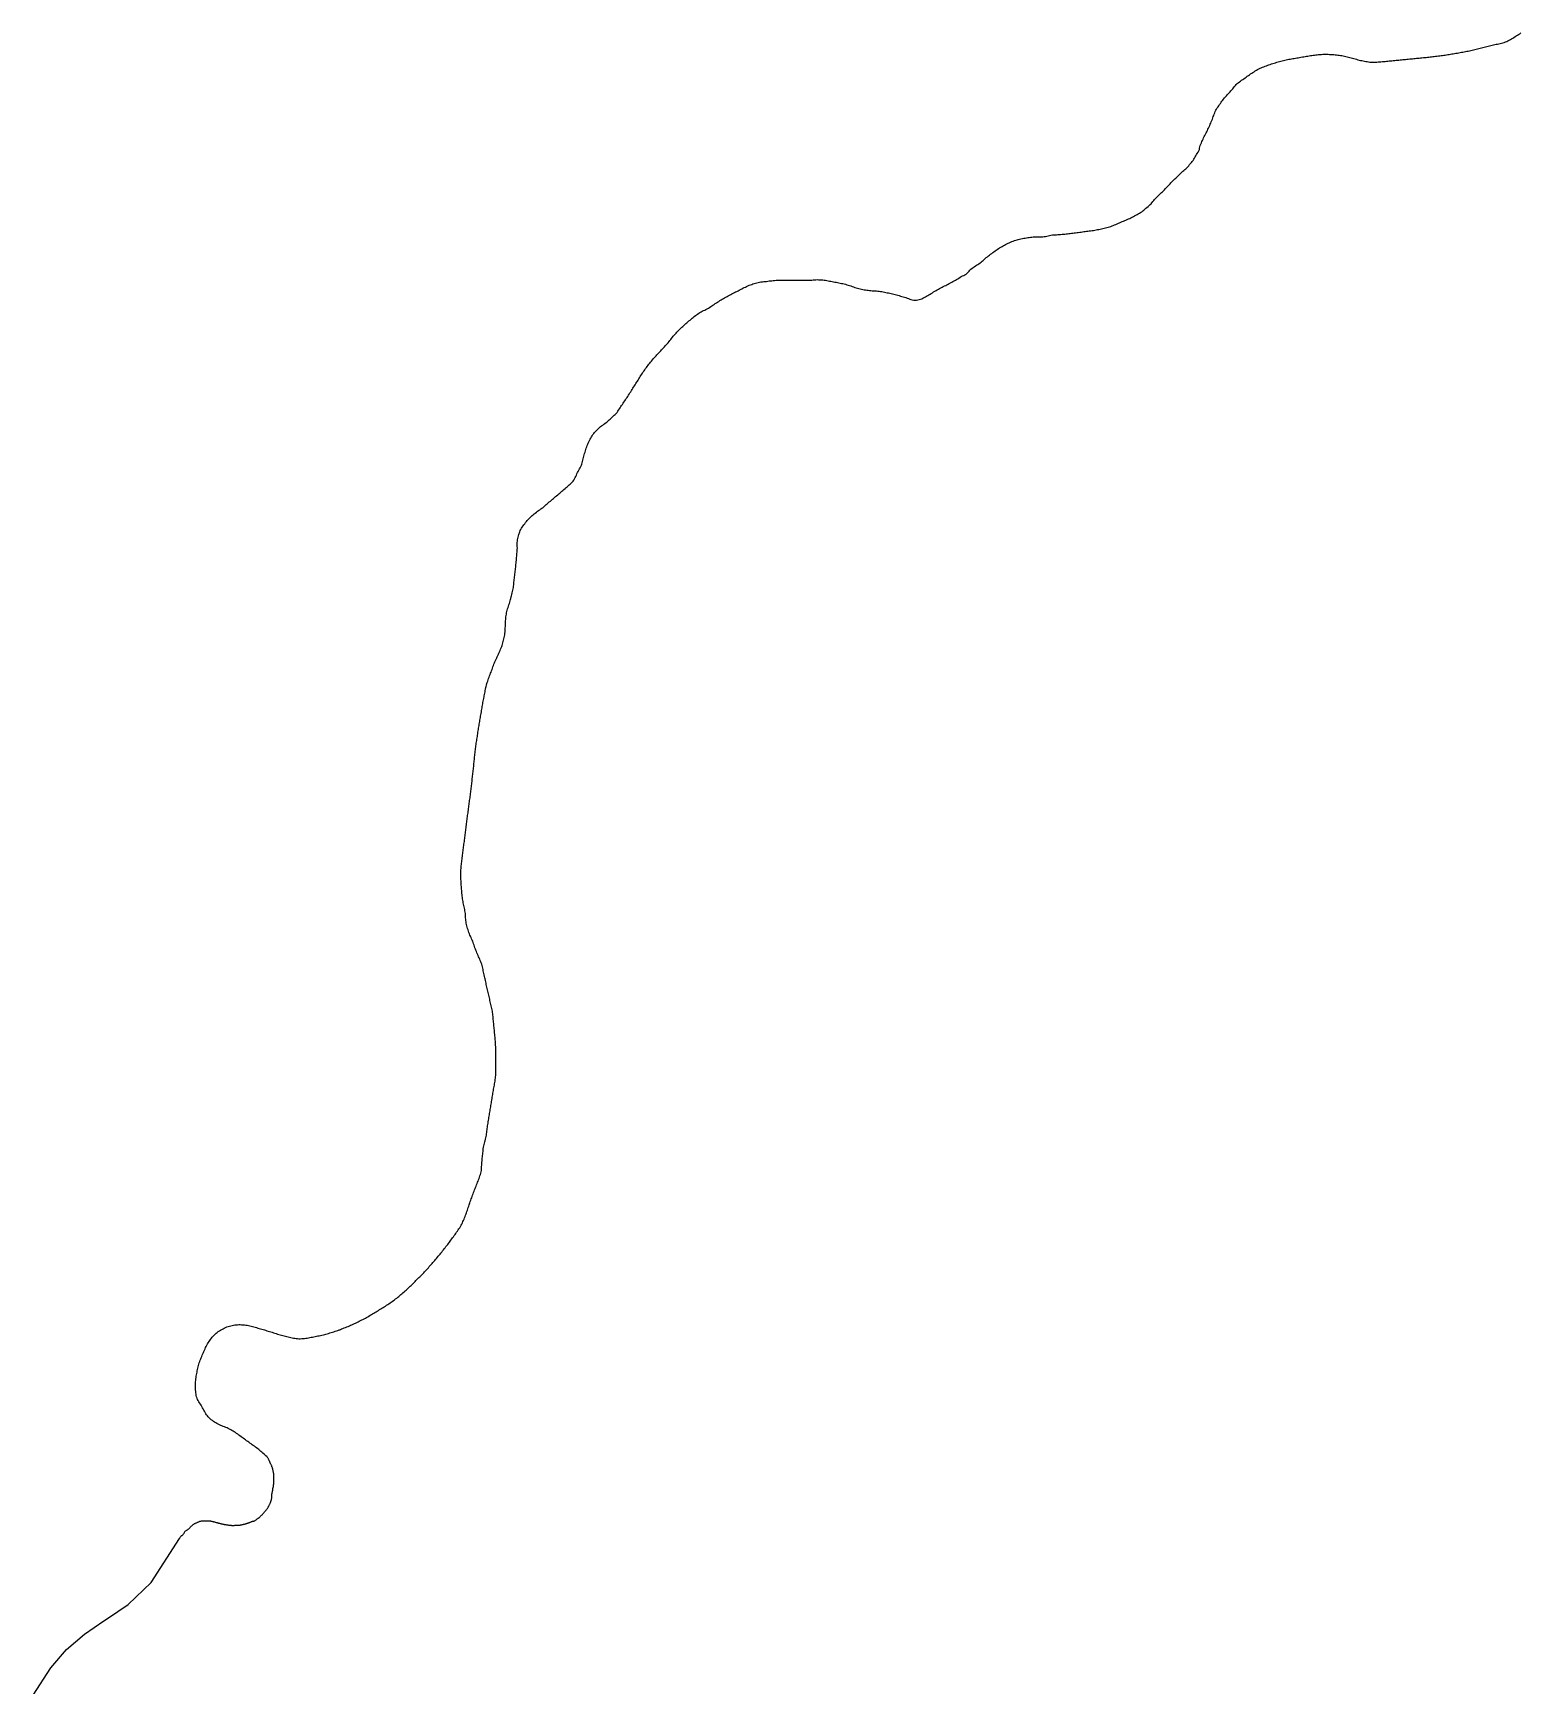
# Model space of a CAD drawing. Header units: inches. Extents: x 141448 to 685535, y 3466439 to 4099221.
# Drawn here: x 178053 to 193489, y 3765173 to 3782327 of the extents above; entities that cross this region are included whole.
import ezdxf

# ---------------------------------------------------------------- set-up
doc = ezdxf.new("R2010")
doc.units = ezdxf.units.IN
doc.header["$MEASUREMENT"] = 0
doc.layers.add('az_county', color=7, linetype='Continuous')

msp = doc.modelspace()

# ---------------------------------------------------------------- linework, layer by layer
at = {"layer": 'az_county'}
msp.add_lwpolyline([(178053.421875, 3765078.25), (178239.328125, 3765361.75), (178398.921875, 3765551.75), (178585.53125, 3765710.5), (178789.046875, 3765848.25), (178824.75, 3765872.75), (179039.75, 3766019.75), (179278.046875, 3766247.25), (179570.84375, 3766702.25), (179574.9375, 3766707.25), (179577.546875, 3766712), (179580.140625, 3766716.75), (179583.046875, 3766721.5), (179586.140625, 3766725.75), (179590.046875, 3766729.75), (179594.4375, 3766733), (179599.046875, 3766736), (179603.75, 3766739.25), (179608.046875, 3766742.5), (179611.75, 3766746.25), (179614.84375, 3766750.75), (179617.640625, 3766755.75), (179620.25, 3766760.5), (179622.9375, 3766765.25), (179625.75, 3766770.25), (179628.9375, 3766774.5), (179632.546875, 3766778.25), (179636.640625, 3766782), (179640.9375, 3766785.25), (179645.4375, 3766788.5), (179650.046875, 3766791.5), (179654.640625, 3766794.5), (179659.34375, 3766797.5), (179663.9375, 3766800.5), (179668.4375, 3766803.75), (179672.640625, 3766807.25), (179676.640625, 3766810.75), (179680.546875, 3766814.75), (179684.25, 3766818.75), (179687.9375, 3766823), (179691.546875, 3766827.25), (179695.140625, 3766831.25), (179698.84375, 3766835.25), (179702.640625, 3766839.25), (179706.640625, 3766843), (179710.84375, 3766846.25), (179715.25, 3766849.75), (179719.84375, 3766852.5), (179724.640625, 3766855.25), (179729.546875, 3766857.75), (179734.4375, 3766860.25), (179739.34375, 3766862.75), (179744.34375, 3766865.25), (179749.25, 3766867.5), (179754.140625, 3766869.75), (179759.25, 3766871.75), (179764.34375, 3766874), (179769.453125, 3766876), (179774.5625, 3766878), (179779.65625, 3766879.75), (179784.859375, 3766881.75), (179790.15625, 3766883.25), (179795.359375, 3766884.75), (179800.765625, 3766886), (179806.15625, 3766886.75), (179811.5625, 3766887.5), (179817.0625, 3766887.75), (179822.5625, 3766888.25), (179828.0625, 3766888.25), (179833.453125, 3766888.25), (179838.953125, 3766888), (179844.359375, 3766887.5), (179849.859375, 3766887), (179855.265625, 3766886.25), (179860.765625, 3766885.75), (179866.265625, 3766885.75), (179871.765625, 3766886), (179877.265625, 3766886.25), (179882.765625, 3766886.25), (179888.265625, 3766886), (179893.65625, 3766885.25), (179898.953125, 3766884.25), (179904.265625, 3766883), (179909.65625, 3766881.75), (179914.953125, 3766880.75), (179920.265625, 3766879.25), (179925.5625, 3766878), (179930.859375, 3766876.75), (179936.15625, 3766875.25), (179941.5625, 3766874), (179946.765625, 3766872.75), (179952.15625, 3766871.25), (179957.359375, 3766869.75), (179962.65625, 3766868.25), (179967.953125, 3766867), (179973.265625, 3766865.75), (179978.5625, 3766864.25), (179983.859375, 3766862.75), (179989.15625, 3766861.25), (179994.453125, 3766860), (179999.765625, 3766858.75), (180005.15625, 3766857.25), (180010.453125, 3766855.75), (180015.765625, 3766854.5), (180021.0625, 3766853.25), (180026.359375, 3766852), (180031.65625, 3766850.75), (180037.0625, 3766849.75), (180042.453125, 3766848.75), (180047.859375, 3766847.75), (180053.265625, 3766847.25), (180058.65625, 3766846.25), (180064.15625, 3766845.75), (180069.5625, 3766844.75), (180074.953125, 3766844.25), (180080.453125, 3766843.5), (180085.859375, 3766842.75), (180091.359375, 3766842.25), (180096.765625, 3766841.75), (180102.15625, 3766841), (180107.65625, 3766840.25), (180113.0625, 3766839.5), (180118.5625, 3766839), (180123.953125, 3766838.75), (180129.453125, 3766838.75), (180134.859375, 3766839.25), (180140.359375, 3766839.75), (180145.765625, 3766840.25), (180151.265625, 3766840.75), (180156.765625, 3766841.25), (180162.15625, 3766841.25), (180167.765625, 3766840.75), (180173.265625, 3766840.5), (180178.65625, 3766840.25), (180184.15625, 3766840.75), (180189.5625, 3766841.75), (180194.859375, 3766842.5), (180200.265625, 3766843.5), (180205.65625, 3766844.5), (180211.0625, 3766845.75), (180216.359375, 3766846.75), (180221.765625, 3766847.75), (180227.15625, 3766849), (180232.453125, 3766850.25), (180237.765625, 3766851.5), (180243.15625, 3766852.75), (180248.453125, 3766854), (180253.765625, 3766855.25), (180259.0625, 3766856.75), (180264.359375, 3766858.25), (180269.65625, 3766859.75), (180274.859375, 3766861.25), (180280.0625, 3766862.75), (180285.15625, 3766864.75), (180290.359375, 3766866.75), (180295.453125, 3766868.75), (180300.5625, 3766870.75), (180305.65625, 3766872.75), (180310.65625, 3766874.75), (180315.859375, 3766876.75), (180321.0625, 3766878.5), (180326.265625, 3766880.25), (180331.5625, 3766881.75), (180336.859375, 3766883.25), (180342.15625, 3766884.75), (180347.359375, 3766886.25), (180352.453125, 3766888.25), (180357.359375, 3766890.25), (180362.0625, 3766893.25), (180366.5625, 3766896.25), (180370.953125, 3766899.5), (180375.265625, 3766903), (180379.5625, 3766906.5), (180383.859375, 3766910), (180388.265625, 3766913.25), (180392.765625, 3766916.25), (180397.265625, 3766919.75), (180401.65625, 3766922.75), (180405.859375, 3766926.25), (180409.859375, 3766930.25), (180413.65625, 3766934), (180417.453125, 3766937.75), (180421.265625, 3766941.75), (180424.953125, 3766945.75), (180428.5625, 3766950), (180432.15625, 3766954.25), (180435.859375, 3766958.25), (180439.453125, 3766962.25), (180443.0625, 3766966.5), (180446.65625, 3766970.5), (180450.359375, 3766974.75), (180454.15625, 3766978.75), (180457.953125, 3766982.5), (180461.765625, 3766986.5), (180465.5625, 3766990.25), (180469.15625, 3766994.5), (180472.65625, 3766998.75), (180476.0625, 3767003), (180479.265625, 3767007.25), (180482.453125, 3767011.75), (180485.5625, 3767016.5), (180488.453125, 3767021.25), (180491.359375, 3767025.75), (180494.0625, 3767030.5), (180496.65625, 3767035.25), (180499.15625, 3767040.25), (180501.765625, 3767045), (180504.15625, 3767049.75), (180506.65625, 3767054.75), (180509.0625, 3767059.75), (180511.359375, 3767064.75), (180513.65625, 3767069.75), (180515.859375, 3767074.75), (180517.953125, 3767079.75), (180519.859375, 3767085), (180521.765625, 3767090.25), (180523.453125, 3767095.25), (180524.953125, 3767100.5), (180526.15625, 3767105.75), (180527.15625, 3767111.25), (180528.0625, 3767116.75), (180528.765625, 3767122.25), (180529.453125, 3767127.75), (180530.0625, 3767133.25), (180530.65625, 3767138.5), (180530.765625, 3767144), (180530.65625, 3767149.5), (180530.5625, 3767155), (180530.859375, 3767160.5), (180531.5625, 3767165.75), (180532.65625, 3767171.25), (180533.953125, 3767176.75), (180535.265625, 3767181.75), (180536.5625, 3767187.25), (180537.65625, 3767192.75), (180538.5625, 3767198), (180539.15625, 3767203.25), (180539.65625, 3767208.75), (180540.265625, 3767214.25), (180540.859375, 3767219.75), (180541.765625, 3767225.25), (180543.15625, 3767230.25), (180544.953125, 3767235.75), (180546.65625, 3767240.75), (180547.953125, 3767246.25), (180548.5625, 3767251.5), (180548.953125, 3767257), (180549.359375, 3767262.25), (180549.765625, 3767267.75), (180550.0625, 3767273.25), (180550.359375, 3767278.75), (180550.65625, 3767284.25), (180550.953125, 3767289.75), (180551.265625, 3767295.25), (180551.453125, 3767300.75), (180551.65625, 3767306.25), (180551.859375, 3767311.75), (180552.0625, 3767317.25), (180552.15625, 3767322.75), (180552.265625, 3767328.25), (180552.359375, 3767333.75), (180552.453125, 3767339.25), (180552.453125, 3767344.75), (180552.453125, 3767350), (180552.453125, 3767355.5), (180552.359375, 3767361), (180552.15625, 3767366.5), (180551.5625, 3767371.75), (180550.65625, 3767377.25), (180549.453125, 3767382.75), (180548.15625, 3767388), (180546.859375, 3767393.25), (180545.65625, 3767398.75), (180544.359375, 3767404.25), (180543.15625, 3767409.5), (180541.859375, 3767414.75), (180540.5625, 3767420.25), (180539.15625, 3767425.25), (180537.65625, 3767430.75), (180536.15625, 3767435.75), (180534.5625, 3767441.25), (180531.0625, 3767451.5), (180529.15625, 3767456.75), (180527.15625, 3767461.75), (180525.15625, 3767466.75), (180522.765625, 3767471.75), (180520.15625, 3767476.5), (180517.359375, 3767481.25), (180514.65625, 3767486), (180512.265625, 3767491), (180510.15625, 3767496), (180508.0625, 3767501.25), (180506.0625, 3767506.25), (180504.0625, 3767511.25), (180501.859375, 3767516.25), (180499.5625, 3767521.25), (180496.953125, 3767526), (180494.265625, 3767530.75), (180491.359375, 3767535.25), (180488.453125, 3767540.25), (180485.5625, 3767544.75), (180482.5625, 3767549.25), (180477.765625, 3767556.75), (180471.15625, 3767557.25), (180460.265625, 3767570), (180449.5625, 3767579.5), (180438.65625, 3767588.75), (180428.0625, 3767598.25), (180417.359375, 3767607.75), (180406.5625, 3767617.25), (180395.5625, 3767626.25), (180384.359375, 3767635.25), (180372.953125, 3767643.75), (180361.5625, 3767652.25), (180350.0625, 3767660.75), (180338.453125, 3767669), (180326.953125, 3767677.25), (180315.359375, 3767685.75), (180303.765625, 3767694), (180292.15625, 3767702.25), (180280.5625, 3767710.5), (180268.859375, 3767718.75), (180257.15625, 3767726.75), (180245.5625, 3767735.25), (180233.953125, 3767743.25), (180222.359375, 3767751.75), (180210.859375, 3767760.25), (180199.5625, 3767768.75), (180188.265625, 3767777.5), (180176.859375, 3767786.25), (180165.15625, 3767794.25), (180153.265625, 3767802.25), (180141.15625, 3767809.75), (180129.0625, 3767817.25), (180116.65625, 3767824.25), (180104.265625, 3767831.25), (180091.65625, 3767838), (180078.953125, 3767844.5), (180066.0625, 3767850.5), (180052.859375, 3767856.25), (180039.65625, 3767861.25), (180026.359375, 3767866.75), (180013.0625, 3767871.75), (179999.859375, 3767877.25), (179986.859375, 3767883.25), (179974.15625, 3767889.25), (179961.5625, 3767896.25), (179949.0625, 3767903.25), (179936.859375, 3767910.75), (179925.0625, 3767918.75), (179913.5625, 3767927), (179902.15625, 3767935.75), (179891.0625, 3767944.75), (179880.359375, 3767954.5), (179870.453125, 3767964.75), (179861.359375, 3767975.75), (179853.265625, 3767987.25), (179845.453125, 3767999), (179838.0625, 3768011.25), (179830.953125, 3768023.5), (179824.0625, 3768036), (179817.15625, 3768048.75), (179810.359375, 3768061.25), (179803.453125, 3768073.75), (179796.453125, 3768086.25), (179789.0625, 3768098.75), (179781.359375, 3768110.75), (179773.65625, 3768122.75), (179766.359375, 3768135.25), (179759.953125, 3768147.75), (179754.65625, 3768160.75), (179750.359375, 3768174.25), (179746.953125, 3768188.25), (179744.265625, 3768202.25), (179742.265625, 3768216.75), (179740.859375, 3768230.75), (179739.65625, 3768245), (179738.765625, 3768259.25), (179738.0625, 3768273.75), (179737.65625, 3768287.75), (179737.65625, 3768302.25), (179738.15625, 3768316.5), (179739.0625, 3768330.75), (179740.453125, 3768344.75), (179742.265625, 3768358.75), (179744.265625, 3768373), (179746.453125, 3768387.25), (179748.859375, 3768401.25), (179751.453125, 3768415.25), (179754.265625, 3768429.25), (179757.15625, 3768443.25), (179760.359375, 3768457.25), (179763.5625, 3768471.25), (179766.953125, 3768485), (179770.453125, 3768498.75), (179774.15625, 3768512.75), (179778.265625, 3768526.25), (179782.859375, 3768539.75), (179787.65625, 3768553.25), (179792.765625, 3768566.5), (179798.0625, 3768579.75), (179803.453125, 3768593), (179808.953125, 3768606.25), (179814.453125, 3768619.25), (179820.0625, 3768632.5), (179825.5625, 3768645.75), (179831.265625, 3768658.75), (179837.15625, 3768672), (179843.15625, 3768684.75), (179849.5625, 3768697.75), (179856.265625, 3768710.25), (179863.265625, 3768722.5), (179870.765625, 3768734.5), (179878.65625, 3768746.5), (179886.765625, 3768758.25), (179895.265625, 3768769.75), (179904.0625, 3768781.25), (179913.15625, 3768792.25), (179922.5625, 3768803.25), (179932.265625, 3768813.75), (179942.265625, 3768823.75), (179952.5625, 3768833.25), (179963.5625, 3768842.25), (179974.953125, 3768850.75), (179986.859375, 3768859), (179999.0625, 3768866.75), (180011.453125, 3768874), (180023.953125, 3768881), (180036.453125, 3768887.75), (180049.265625, 3768893.75), (180062.5625, 3768899.25), (180076.0625, 3768903.75), (180089.859375, 3768908), (180103.65625, 3768911.75), (180117.453125, 3768914.75), (180131.5625, 3768917.5), (180145.65625, 3768919.5), (180159.953125, 3768921), (180174.15625, 3768922.25), (180188.359375, 3768922.75), (180202.65625, 3768923), (180216.859375, 3768922.5), (180231.15625, 3768921.75), (180245.359375, 3768920.25), (180259.5625, 3768918.25), (180273.65625, 3768916), (180287.65625, 3768913.25), (180301.5625, 3768910.25), (180315.453125, 3768906.75), (180329.265625, 3768903.25), (180342.953125, 3768899.25), (180356.65625, 3768895.75), (180370.453125, 3768891.75), (180384.15625, 3768888), (180397.859375, 3768884.25), (180411.65625, 3768880.25), (180425.265625, 3768876.25), (180439.0625, 3768872.25), (180452.65625, 3768868.25), (180466.359375, 3768864.25), (180480.0625, 3768860.25), (180493.765625, 3768856.25), (180507.359375, 3768852), (180521.0625, 3768848), (180534.65625, 3768843.75), (180548.265625, 3768839.5), (180561.859375, 3768835), (180575.359375, 3768830.25), (180588.859375, 3768825.75), (180602.453125, 3768821.25), (180616.0625, 3768817.25), (180629.765625, 3768813.5), (180643.5625, 3768809.75), (180657.359375, 3768806.25), (180671.265625, 3768802.75), (180685.15625, 3768799.25), (180699.0625, 3768795.75), (180712.953125, 3768792.5), (180726.953125, 3768789.5), (180740.953125, 3768786.75), (180754.953125, 3768784), (180768.953125, 3768781.75), (180782.953125, 3768779.75), (180797.0625, 3768778.25), (180811.265625, 3768777.25), (180825.65625, 3768777.25), (180839.953125, 3768777.5), (180854.265625, 3768778.5), (180868.5625, 3768780), (180882.765625, 3768782), (180896.765625, 3768784.25), (180910.765625, 3768786.75), (180924.765625, 3768789.25), (180938.859375, 3768791.75), (180952.859375, 3768794.25), (180966.953125, 3768796.75), (180980.953125, 3768799.75), (180994.953125, 3768802.25), (181008.953125, 3768805.25), (181022.953125, 3768808.25), (181036.96875, 3768811.25), (181050.875, 3768814.75), (181064.78125, 3768818), (181078.578125, 3768821.5), (181092.375, 3768825.25), (181106.171875, 3768828.75), (181119.78125, 3768832.75), (181133.46875, 3768836.75), (181147.078125, 3768841), (181160.578125, 3768845.25), (181174.171875, 3768849.75), (181187.671875, 3768854.25), (181201.171875, 3768859), (181214.671875, 3768863.75), (181228.078125, 3768868.5), (181234.375, 3768870.75), (181241.46875, 3768873.25), (181254.875, 3768878.25), (181268.171875, 3768883.5), (181281.578125, 3768888.75), (181294.875, 3768894), (181308.078125, 3768899.25), (181321.28125, 3768904.75), (181334.46875, 3768910.25), (181347.578125, 3768916), (181360.671875, 3768921.75), (181373.671875, 3768927.75), (181386.578125, 3768933.5), (181399.46875, 3768939.5), (181412.375, 3768945.75), (181425.171875, 3768952), (181437.875, 3768958.25), (181450.578125, 3768964.75), (181463.171875, 3768971.25), (181475.78125, 3768978), (181488.28125, 3768984.75), (181500.875, 3768991.5), (181513.28125, 3768998.5), (181525.78125, 3769005.5), (181538.171875, 3769012.5), (181550.46875, 3769019.75), (181562.875, 3769026.75), (181575.171875, 3769034.25), (181587.46875, 3769041.5), (181599.671875, 3769048.75), (181611.875, 3769056.25), (181624.078125, 3769063.75), (181636.28125, 3769071.25), (181648.46875, 3769078.5), (181660.578125, 3769086), (181672.671875, 3769093.5), (181684.875, 3769101), (181696.96875, 3769108.5), (181708.96875, 3769116.25), (181720.96875, 3769123.75), (181732.96875, 3769131.75), (181744.875, 3769139.75), (181756.671875, 3769147.75), (181768.375, 3769155.75), (181780.078125, 3769164), (181791.578125, 3769172.25), (181803.078125, 3769180.75), (181814.46875, 3769189.5), (181825.671875, 3769198.25), (181836.875, 3769207.25), (181847.875, 3769216.25), (181858.875, 3769225.25), (181869.671875, 3769234.25), (181880.46875, 3769243.75), (181891.171875, 3769253.25), (181901.875, 3769262.75), (181912.46875, 3769272.25), (181922.96875, 3769281.75), (181933.375, 3769291.5), (181943.875, 3769301.25), (181954.171875, 3769311.25), (181964.578125, 3769321), (181974.875, 3769330.75), (181985.078125, 3769340.75), (181995.375, 3769350.75), (182005.578125, 3769360.75), (182015.78125, 3769370.75), (182025.96875, 3769380.75), (182036.171875, 3769390.75), (182046.28125, 3769400.75), (182056.28125, 3769410.75), (182066.375, 3769420.75), (182076.375, 3769431.25), (182086.28125, 3769441.25), (182096.171875, 3769451.5), (182106.078125, 3769461.75), (182115.875, 3769472.25), (182125.671875, 3769482.75), (182135.375, 3769493), (182145.078125, 3769503.5), (182154.671875, 3769514.25), (182164.171875, 3769524.75), (182173.671875, 3769535.25), (182183.171875, 3769545.75), (182192.578125, 3769556.5), (182201.875, 3769567.25), (182211.171875, 3769578.25), (182220.46875, 3769588.75), (182229.671875, 3769599.75), (182238.875, 3769610.75), (182248.078125, 3769621.75), (182257.171875, 3769632.75), (182266.171875, 3769643.75), (182275.28125, 3769654.75), (182284.171875, 3769665.75), (182293.171875, 3769676.75), (182302.078125, 3769688), (182310.875, 3769699.25), (182319.671875, 3769710.25), (182328.46875, 3769721.75), (182337.171875, 3769732.75), (182345.96875, 3769744.25), (182354.671875, 3769755.5), (182363.28125, 3769766.75), (182371.96875, 3769778.25), (182380.46875, 3769789.75), (182389.078125, 3769801), (182397.578125, 3769812.5), (182406.078125, 3769824), (182414.46875, 3769835.5), (182422.875, 3769847), (182431.171875, 3769858.75), (182439.46875, 3769870.25), (182447.671875, 3769881.75), (182455.875, 3769893.75), (182463.96875, 3769905.25), (182471.96875, 3769917), (182479.78125, 3769928.75), (182487.171875, 3769941.25), (182494.078125, 3769953.75), (182500.578125, 3769966.25), (182506.875, 3769979.25), (182512.96875, 3769992.25), (182518.96875, 3770005.25), (182524.671875, 3770018.25), (182529.875, 3770031.25), (182534.96875, 3770044.75), (182539.890625, 3770058.25), (182544.796875, 3770071.5), (182549.6875, 3770084.75), (182554.390625, 3770098.25), (182559.09375, 3770111.75), (182563.6875, 3770125.25), (182568.296875, 3770138.75), (182572.984375, 3770152.25), (182577.6875, 3770165.75), (182584.984375, 3770186.75), (182589.6875, 3770200), (182594.390625, 3770213.5), (182599.09375, 3770227), (182603.796875, 3770240.25), (182608.59375, 3770253.75), (182613.390625, 3770267.25), (182618.1875, 3770280.75), (182623.1875, 3770294.25), (182628.1875, 3770307.5), (182633.1875, 3770320.75), (182638.390625, 3770334.25), (182643.6875, 3770347.25), (182648.984375, 3770360.75), (182654.296875, 3770373.75), (182659.59375, 3770387.25), (182664.796875, 3770400.25), (182669.984375, 3770413.75), (182675.1875, 3770426.75), (182680.1875, 3770440.25), (182685.1875, 3770453.75), (182689.890625, 3770467), (182694.484375, 3770480.75), (182698.59375, 3770494.25), (182702.1875, 3770508.25), (182705.1875, 3770522.25), (182706.984375, 3770536), (182707.296875, 3770550.25), (182707.1875, 3770564.75), (182707.484375, 3770578.75), (182708.59375, 3770593.25), (182709.796875, 3770607.25), (182711.09375, 3770621.5), (182712.390625, 3770635.75), (182713.796875, 3770649.75), (182715.1875, 3770664.25), (182716.6875, 3770678.25), (182718.1875, 3770692.5), (182719.6875, 3770706.75), (182721.1875, 3770720.75), (182722.6875, 3770735), (182724.484375, 3770749.25), (182726.890625, 3770763.25), (182729.984375, 3770777.25), (182733.390625, 3770791), (182736.984375, 3770804.75), (182740.796875, 3770818.75), (182744.390625, 3770832.25), (182747.796875, 3770846.25), (182750.890625, 3770860.25), (182753.484375, 3770874.25), (182755.796875, 3770888.25), (182757.984375, 3770902.25), (182759.984375, 3770916.25), (182761.984375, 3770930.5), (182763.890625, 3770944.75), (182765.6875, 3770958.75), (182767.59375, 3770973), (182769.484375, 3770987.25), (182771.390625, 3771001.25), (182773.484375, 3771015.25), (182775.6875, 3771029.25), (182777.890625, 3771043.5), (182780.1875, 3771057.5), (182782.484375, 3771071.75), (182784.796875, 3771085.75), (182787.09375, 3771099.75), (182789.390625, 3771113.75), (182791.796875, 3771127.75), (182794.09375, 3771141.75), (182796.484375, 3771156), (182798.796875, 3771170), (182801.1875, 3771184.25), (182803.59375, 3771198.25), (182805.984375, 3771212.25), (182808.296875, 3771226.25), (182810.6875, 3771240.25), (182812.984375, 3771254.25), (182815.296875, 3771268.5), (182817.6875, 3771282.5), (182819.984375, 3771296.75), (182822.296875, 3771310.75), (182824.59375, 3771324.75), (182826.890625, 3771338.75), (182829.296875, 3771352.75), (182831.796875, 3771367), (182834.1875, 3771381), (182836.6875, 3771395.25), (182839.09375, 3771409.25), (182841.390625, 3771423.25), (182843.6875, 3771437.25), (182845.796875, 3771451.25), (182847.796875, 3771465.5), (182849.59375, 3771479.75), (182851.1875, 3771493.75), (182852.6875, 3771507.75), (182853.6875, 3771522.25), (182854.296875, 3771536.25), (182854.59375, 3771550.75), (182854.6875, 3771564.75), (182854.59375, 3771579.25), (182854.484375, 3771593.5), (182854.296875, 3771607.75), (182854.1875, 3771622.25), (182854.1875, 3771636.25), (182854.1875, 3771650.75), (182854.296875, 3771664.75), (182854.296875, 3771679.25), (182854.296875, 3771693.25), (182854.296875, 3771707.75), (182854.296875, 3771722), (182854.1875, 3771736.25), (182854.09375, 3771750.5), (182853.890625, 3771764.75), (182853.6875, 3771779), (182853.296875, 3771793.25), (182852.890625, 3771807.5), (182852.296875, 3771821.75), (182851.6875, 3771836), (182850.890625, 3771850.25), (182849.984375, 3771864.25), (182848.890625, 3771878.75), (182847.6875, 3771892.75), (182846.390625, 3771907), (182844.984375, 3771921.25), (182843.59375, 3771935.25), (182842.09375, 3771949.75), (182840.59375, 3771963.75), (182839.09375, 3771978), (182837.59375, 3771992.25), (182836.09375, 3772006.25), (182834.6875, 3772020.5), (182833.296875, 3772034.75), (182831.984375, 3772048.75), (182830.6875, 3772063), (182829.484375, 3772077.25), (182828.1875, 3772091.5), (182826.984375, 3772105.75), (182825.6875, 3772119.75), (182824.1875, 3772134), (182822.796875, 3772148.25), (182821.1875, 3772162.25), (182819.390625, 3772176.5), (182816.59375, 3772190.5), (182813.59375, 3772202.75), (182809.984375, 3772218.25), (182806.796875, 3772232.25), (182803.484375, 3772246), (182800.296875, 3772259.75), (182796.984375, 3772273.75), (182793.6875, 3772287.75), (182790.484375, 3772301.5), (182787.296875, 3772315.5), (182784.1875, 3772329.25), (182780.984375, 3772343.25), (182777.796875, 3772357.25), (182774.59375, 3772371.25), (182771.390625, 3772385), (182768.296875, 3772398.75), (182765.09375, 3772412.75), (182761.875, 3772426.75), (182758.671875, 3772440.75), (182755.578125, 3772454.5), (182752.375, 3772468.25), (182749.28125, 3772482.25), (182746.078125, 3772496.25), (182742.96875, 3772510.25), (182739.78125, 3772524), (182736.671875, 3772537.75), (182733.578125, 3772551.75), (182730.46875, 3772565.75), (182727.375, 3772579.75), (182724.375, 3772593.75), (182721.96875, 3772607.75), (182719.78125, 3772621.75), (182717.171875, 3772635.75), (182713.375, 3772649.5), (182708.671875, 3772662.75), (182703.46875, 3772676.25), (182697.96875, 3772689.25), (182692.28125, 3772702.25), (182686.578125, 3772715.5), (182680.875, 3772728.75), (182675.375, 3772741.75), (182669.78125, 3772755), (182664.171875, 3772768.25), (182658.578125, 3772781.25), (182653.078125, 3772794.25), (182647.875, 3772807.75), (182642.875, 3772821), (182638.078125, 3772834.25), (182633.375, 3772847.75), (182628.78125, 3772861.25), (182624.078125, 3772874.75), (182619.171875, 3772888.25), (182613.96875, 3772901.25), (182608.375, 3772914.5), (182602.578125, 3772927.5), (182596.671875, 3772940.5), (182590.78125, 3772953.5), (182585.078125, 3772966.75), (182579.671875, 3772979.75), (182574.875, 3772993.25), (182570.171875, 3773006.75), (182565.875, 3773020.25), (182561.671875, 3773034), (182557.78125, 3773047.75), (182554.171875, 3773061.5), (182550.875, 3773075.25), (182548.171875, 3773089.25), (182546.078125, 3773103.25), (182544.375, 3773117.75), (182542.875, 3773131.75), (182541.28125, 3773146), (182540.078125, 3773160.25), (182539.171875, 3773174.25), (182538.078125, 3773188.75), (182536.578125, 3773202.75), (182534.375, 3773217), (182531.78125, 3773231), (182528.875, 3773245), (182525.875, 3773258.75), (182522.78125, 3773272.75), (182519.78125, 3773286.75), (182516.875, 3773300.75), (182514.375, 3773314.75), (182512.171875, 3773328.75), (182510.171875, 3773343), (182508.171875, 3773357.25), (182506.375, 3773371.25), (182504.671875, 3773385.25), (182503.171875, 3773399.75), (182501.671875, 3773413.75), (182500.28125, 3773428), (182498.96875, 3773442.25), (182497.78125, 3773456.25), (182496.671875, 3773470.75), (182495.78125, 3773484.75), (182494.78125, 3773499), (182493.96875, 3773513.25), (182493.171875, 3773527.5), (182492.46875, 3773541.75), (182491.875, 3773556), (182491.46875, 3773570.25), (182491.171875, 3773584.5), (182491.171875, 3773598.75), (182491.28125, 3773613), (182491.671875, 3773627.25), (182492.171875, 3773641.5), (182493.171875, 3773655.75), (182494.28125, 3773669.75), (182495.671875, 3773684.25), (182497.171875, 3773698.25), (182498.78125, 3773712.5), (182500.46875, 3773726.75), (182502.28125, 3773740.75), (182503.96875, 3773755), (182505.671875, 3773769.25), (182507.375, 3773783.25), (182509.078125, 3773797.5), (182510.875, 3773811.75), (182512.671875, 3773825.75), (182514.578125, 3773839.75), (182516.375, 3773854), (182518.28125, 3773868.25), (182520.171875, 3773882.25), (182522.171875, 3773896.25), (182523.96875, 3773910.5), (182525.875, 3773924.75), (182527.78125, 3773938.75), (182529.578125, 3773953), (182531.375, 3773967.25), (182533.171875, 3773981.25), (182534.96875, 3773995.25), (182536.78125, 3774009.75), (182538.671875, 3774023.75), (182540.375, 3774037.75), (182542.171875, 3774052), (182543.96875, 3774066.25), (182545.78125, 3774080.25), (182547.671875, 3774094.25), (182549.375, 3774108.5), (182551.171875, 3774122.75), (182552.96875, 3774136.75), (182554.78125, 3774151), (182556.578125, 3774165.25), (182558.375, 3774179.25), (182560.171875, 3774193.25), (182561.96875, 3774207.5), (182563.78125, 3774221.75), (182565.671875, 3774235.75), (182567.46875, 3774250), (182569.375, 3774264.25), (182571.171875, 3774278.25), (182573.171875, 3774292.25), (182575.078125, 3774306.5), (182576.96875, 3774320.75), (182578.875, 3774334.75), (182580.78125, 3774348.75), (182582.671875, 3774363), (182584.671875, 3774377.25), (182586.46875, 3774391.25), (182588.375, 3774405.25), (182590.171875, 3774419.5), (182591.96875, 3774433.75), (182593.671875, 3774447.75), (182595.375, 3774462), (182597.078125, 3774476.25), (182598.78125, 3774490.25), (182600.46875, 3774504.5), (182602.171875, 3774518.75), (182603.78125, 3774532.75), (182605.375, 3774547), (182607.078125, 3774561.25), (182608.671875, 3774575.25), (182610.28125, 3774589.5), (182611.875, 3774603.75), (182613.46875, 3774617.75), (182615.078125, 3774632), (182616.671875, 3774646.25), (182618.28125, 3774660.25), (182619.875, 3774674.5), (182621.375, 3774688.75), (182622.875, 3774702.75), (182624.375, 3774717), (182625.78125, 3774731.25), (182627.28125, 3774745.25), (182628.671875, 3774759.75), (182630.078125, 3774773.75), (182631.578125, 3774788), (182632.96875, 3774802.25), (182634.46875, 3774816.25), (182635.96875, 3774830.5), (182637.46875, 3774844.75), (182639.078125, 3774858.75), (182640.671875, 3774873), (182642.375, 3774887.25), (182644.171875, 3774901.25), (182645.96875, 3774915.25), (182647.875, 3774929.5), (182649.78125, 3774943.75), (182651.78125, 3774957.75), (182653.875, 3774971.75), (182655.875, 3774985.75), (182658.078125, 3775000), (182660.171875, 3775014.25), (182662.375, 3775028.25), (182664.578125, 3775042.25), (182666.78125, 3775056.25), (182669.078125, 3775070.5), (182671.28125, 3775084.5), (182673.578125, 3775098.75), (182675.875, 3775112.75), (182678.078125, 3775126.75), (182680.375, 3775140.75), (182682.671875, 3775155), (182684.875, 3775169), (182687.171875, 3775183.25), (182689.578125, 3775197.25), (182691.875, 3775211.25), (182694.28125, 3775225.25), (182696.671875, 3775239.25), (182699.171875, 3775253.25), (182701.578125, 3775267.25), (182703.96875, 3775281.5), (182706.46875, 3775295.5), (182708.875, 3775309.75), (182711.28125, 3775323.75), (182713.78125, 3775337.75), (182716.171875, 3775351.75), (182718.46875, 3775365.75), (182720.875, 3775379.75), (182723.28125, 3775394), (182725.671875, 3775408), (182728.28125, 3775422), (182731.671875, 3775440.5), (182733.578125, 3775450.25), (182736.46875, 3775463.75), (182739.375, 3775477.75), (182742.28125, 3775491.75), (182745.28125, 3775505.75), (182748.375, 3775519.75), (182751.578125, 3775533.75), (182754.875, 3775547.5), (182758.375, 3775561.25), (182762.078125, 3775575.25), (182765.875, 3775588.75), (182770.078125, 3775602.5), (182774.46875, 3775616), (182779.171875, 3775629.5), (182784.078125, 3775642.75), (182789.078125, 3775656.25), (182794.171875, 3775669.5), (182799.28125, 3775682.75), (182804.46875, 3775696.25), (182809.578125, 3775709.5), (182814.578125, 3775722.75), (182819.46875, 3775736.25), (182824.46875, 3775749.75), (182829.46875, 3775763), (182834.671875, 3775776.25), (182839.875, 3775789.75), (182845.28125, 3775802.75), (182850.875, 3775815.75), (182856.78125, 3775828.75), (182862.96875, 3775841.75), (182869.171875, 3775854.5), (182875.375, 3775867.25), (182881.375, 3775880.25), (182887.078125, 3775893.25), (182892.78125, 3775906.5), (182898.578125, 3775919.5), (182904.28125, 3775932.75), (182909.78125, 3775945.75), (182914.96875, 3775959.25), (182919.875, 3775972.5), (182924.28125, 3775986), (182928.171875, 3775999.75), (182931.78125, 3776013.5), (182935.171875, 3776027.25), (182938.28125, 3776041.25), (182941.171875, 3776055.25), (182943.78125, 3776069.25), (182946.078125, 3776083.5), (182948.171875, 3776097.5), (182950.078125, 3776111.75), (182951.375, 3776125.75), (182952.171875, 3776140), (182952.671875, 3776154.25), (182952.875, 3776168.75), (182953.078125, 3776182.75), (182953.375, 3776197.25), (182954.078125, 3776211.25), (182955.171875, 3776225.75), (182956.375, 3776239.75), (182957.78125, 3776254), (182959.28125, 3776268.25), (182961.078125, 3776282.25), (182963.28125, 3776296.5), (182965.875, 3776310.5), (182969.078125, 3776324.25), (182972.78125, 3776338.25), (182976.875, 3776351.75), (182981.28125, 3776365.25), (182985.875, 3776378.75), (182990.375, 3776392.25), (182994.78125, 3776406), (182998.875, 3776419.75), (183002.578125, 3776433.25), (183006.375, 3776447.25), (183010.078125, 3776460.75), (183013.78125, 3776474.75), (183017.375, 3776488.5), (183020.875, 3776502.25), (183024.28125, 3776516.25), (183027.578125, 3776530.25), (183030.671875, 3776544), (183033.578125, 3776557.75), (183036.171875, 3776571.75), (183038.28125, 3776586), (183039.78125, 3776600.25), (183040.96875, 3776614.25), (183041.96875, 3776628.75), (183043.171875, 3776642.75), (183044.78125, 3776657), (183046.46875, 3776671.25), (183048.28125, 3776685.25), (183050.078125, 3776699.5), (183051.96875, 3776713.75), (183053.78125, 3776727.75), (183055.671875, 3776741.75), (183057.375, 3776756), (183059.078125, 3776770.25), (183060.671875, 3776784.25), (183062.078125, 3776798.75), (183063.46875, 3776812.75), (183064.875, 3776827), (183066.28125, 3776841.25), (183067.578125, 3776855.25), (183068.875, 3776869.75), (183070.171875, 3776883.75), (183071.375, 3776898), (183072.578125, 3776912.25), (183073.671875, 3776926.25), (183074.671875, 3776940.75), (183075.78125, 3776954.75), (183076.671875, 3776969.25), (183077.375, 3776983.25), (183077.171875, 3776997.75), (183076.578125, 3777012), (183076.171875, 3777030.75), (183076.46875, 3777040.25), (183078.171875, 3777054.25), (183080.78125, 3777068.25), (183083.96875, 3777082.25), (183087.46875, 3777096.25), (183090.96875, 3777110), (183094.375, 3777124.25), (183101.671875, 3777150.75), (183106.671875, 3777164.25), (183113.375, 3777176.5), (183121.078125, 3777188.5), (183129.171875, 3777200.25), (183137.671875, 3777211.75), (183146.375, 3777223.25), (183154.96875, 3777234.75), (183163.375, 3777246.25), (183171.875, 3777257.75), (183180.578125, 3777269.25), (183189.46875, 3777280.25), (183198.96875, 3777290.75), (183208.984375, 3777300.75), (183219.484375, 3777310.5), (183230.296875, 3777319.75), (183241.390625, 3777328.75), (183252.6875, 3777337.75), (183263.984375, 3777346.25), (183275.296875, 3777355), (183286.59375, 3777363.75), (183298.09375, 3777372.25), (183309.6875, 3777380.25), (183321.390625, 3777388.5), (183332.984375, 3777396.75), (183344.390625, 3777405.25), (183355.484375, 3777414.25), (183366.296875, 3777423.75), (183377.09375, 3777433), (183387.6875, 3777442.5), (183398.296875, 3777452), (183409.09375, 3777461.25), (183419.890625, 3777470.75), (183430.6875, 3777480), (183441.59375, 3777489.25), (183452.484375, 3777498.25), (183463.390625, 3777507.5), (183474.296875, 3777516.75), (183485.1875, 3777525.75), (183496.09375, 3777535.25), (183506.984375, 3777544.25), (183517.796875, 3777553.75), (183528.6875, 3777562.75), (183539.484375, 3777572.25), (183550.296875, 3777581.25), (183561.09375, 3777590.75), (183571.890625, 3777600.25), (183582.59375, 3777609.5), (183593.296875, 3777619), (183604.1875, 3777628.25), (183615.296875, 3777637.25), (183626.296875, 3777646.75), (183636.890625, 3777656.25), (183646.984375, 3777666.25), (183656.1875, 3777677), (183664.296875, 3777688.5), (183671.390625, 3777700.75), (183677.890625, 3777713.5), (183683.890625, 3777726.5), (183689.6875, 3777739.75), (183695.796875, 3777752.75), (183702.1875, 3777765.5), (183708.890625, 3777778.25), (183715.6875, 3777790.75), (183722.484375, 3777803.25), (183729.09375, 3777816), (183735.484375, 3777828.75), (183741.484375, 3777841.75), (183746.984375, 3777854.75), (183751.390625, 3777868.25), (183754.890625, 3777882), (183757.890625, 3777896), (183760.796875, 3777910), (183764.296875, 3777923.75), (183767.984375, 3777937.75), (183771.6875, 3777951.25), (183775.484375, 3777965.25), (183779.390625, 3777978.75), (183783.59375, 3777992.5), (183787.984375, 3778006.25), (183792.6875, 3778019.25), (183797.6875, 3778032.75), (183802.890625, 3778046.25), (183808.296875, 3778059.25), (183813.890625, 3778072.25), (183819.6875, 3778085.5), (183825.6875, 3778098.25), (183831.890625, 3778111.25), (183838.6875, 3778123.75), (183845.890625, 3778136.25), (183853.59375, 3778148.25), (183861.484375, 3778160), (183869.890625, 3778171.75), (183878.6875, 3778182.75), (183887.984375, 3778193.75), (183897.59375, 3778204.25), (183907.484375, 3778214.5), (183917.6875, 3778224.5), (183928.296875, 3778234), (183939.59375, 3778242.75), (183951.484375, 3778250.75), (183963.484375, 3778258.25), (183975.09375, 3778266.75), (183986.1875, 3778275.5), (183997.890625, 3778284.75), (184007.890625, 3778294), (184018.6875, 3778303.25), (184029.59375, 3778312.5), (184040.390625, 3778321.75), (184051.1875, 3778331.25), (184061.6875, 3778340.75), (184071.890625, 3778350.75), (184082.09375, 3778360.75), (184092.6875, 3778370.25), (184103.296875, 3778379.75), (184112.484375, 3778390.75), (184120.6875, 3778402.25), (184128.484375, 3778414.25), (184136.09375, 3778426.25), (184143.796875, 3778438.25), (184151.6875, 3778450.25), (184159.6875, 3778462.25), (184167.59375, 3778473.75), (184175.59375, 3778485.75), (184183.59375, 3778497.5), (184191.484375, 3778509.25), (184199.390625, 3778521.25), (184207.296875, 3778533.25), (184215.1875, 3778545.25), (184222.984375, 3778557), (184230.6875, 3778569.25), (184238.390625, 3778581.25), (184246.09375, 3778593.25), (184253.6875, 3778605.25), (184261.390625, 3778617.25), (184268.984375, 3778629.5), (184276.59375, 3778641.5), (184284.1875, 3778653.5), (184291.796875, 3778665.5), (184299.390625, 3778677.5), (184307.09375, 3778689.5), (184314.6875, 3778701.5), (184322.390625, 3778713.5), (184329.984375, 3778725.75), (184337.484375, 3778738), (184345.09375, 3778750), (184352.6875, 3778762), (184360.296875, 3778774), (184367.984375, 3778786), (184375.796875, 3778798), (184383.6875, 3778810), (184391.796875, 3778821.5), (184399.984375, 3778833.25), (184408.296875, 3778845), (184416.6875, 3778856.5), (184425.1875, 3778867.75), (184433.890625, 3778879), (184442.6875, 3778890.5), (184451.484375, 3778901.5), (184460.390625, 3778912.5), (184469.484375, 3778923.5), (184478.6875, 3778934.5), (184487.984375, 3778945.25), (184497.484375, 3778956), (184506.984375, 3778966.5), (184516.59375, 3778977), (184526.1875, 3778987.5), (184535.796875, 3778998.25), (184545.390625, 3779009), (184554.984375, 3779019.5), (184564.5, 3779030), (184574.203125, 3779040.5), (184583.8125, 3779051), (184593.40625, 3779061.5), (184603, 3779072), (184612.609375, 3779082.5), (184622.203125, 3779093), (184631.90625, 3779103.5), (184641.609375, 3779114), (184651.109375, 3779124.75), (184660.40625, 3779135.5), (184669.203125, 3779146.75), (184677.609375, 3779158.5), (184685.90625, 3779170), (184694.609375, 3779181.25), (184704.109375, 3779191.75), (184713.703125, 3779202.25), (184723.5, 3779212.5), (184733.3125, 3779223), (184743.203125, 3779233.25), (184753.203125, 3779243.5), (184763.3125, 3779253.5), (184773.5, 3779263.5), (184783.703125, 3779273.5), (184794, 3779283.25), (184804.40625, 3779293), (184814.90625, 3779302.75), (184825.5, 3779312.25), (184836.203125, 3779321.5), (184847.109375, 3779331), (184858, 3779340), (184868.90625, 3779349.25), (184879.90625, 3779358.5), (184890.90625, 3779367.5), (184902, 3779376.5), (184913.109375, 3779385.5), (184924.203125, 3779394.5), (184935.609375, 3779403), (184947, 3779411.5), (184958.8125, 3779419.5), (184970.8125, 3779427.25), (184983.203125, 3779434.25), (184995.90625, 3779440.75), (185008.703125, 3779447), (185021.703125, 3779453), (185034.5, 3779459.5), (185047.203125, 3779466), (185059.5, 3779473), (185071.5, 3779480.5), (185083.5, 3779488.5), (185095.3125, 3779496.25), (185107.203125, 3779504), (185119.203125, 3779512), (185131.203125, 3779519.75), (185143.109375, 3779527.5), (185155.109375, 3779535.5), (185167, 3779543), (185179, 3779550.75), (185191.109375, 3779558.5), (185203.3125, 3779565.75), (185215.609375, 3779573), (185227.90625, 3779580), (185240.40625, 3779587), (185252.90625, 3779593.75), (185265.5, 3779600.5), (185278.109375, 3779607), (185290.703125, 3779614), (185303.3125, 3779620.5), (185315.90625, 3779627), (185328.609375, 3779633.75), (185341.203125, 3779640.5), (185353.90625, 3779646.75), (185366.703125, 3779653.25), (185379.40625, 3779659.5), (185392.109375, 3779666), (185404.8125, 3779672.5), (185417.5, 3779679), (185430.3125, 3779685.5), (185443.109375, 3779691.5), (185456, 3779697.75), (185468.90625, 3779703.75), (185482, 3779709.5), (185495.3125, 3779714.5), (185508.703125, 3779719.5), (185522.203125, 3779724), (185535.8125, 3779728.5), (185549.40625, 3779732.75), (185563.203125, 3779736.5), (185577, 3779740), (185590.90625, 3779742.5), (185605.109375, 3779744.5), (185619.3125, 3779746), (185633.5, 3779747.5), (185647.703125, 3779749), (185661.8125, 3779750.75), (185676, 3779752.5), (185690.203125, 3779754.25), (185704.3125, 3779756), (185718.5, 3779757.5), (185732.703125, 3779759.25), (185746.8125, 3779760.5), (185761.109375, 3779761.5), (185775.3125, 3779762.5), (185789.5, 3779762.75), (185803.8125, 3779763), (185818.015625, 3779762.75), (185832.328125, 3779762.5), (185846.625, 3779762.5), (185860.921875, 3779762.5), (185875.125, 3779762.25), (185889.421875, 3779762.25), (185903.625, 3779762), (185917.921875, 3779762), (185932.21875, 3779762), (185946.421875, 3779761.75), (185960.71875, 3779761.5), (185974.921875, 3779761.5), (185989.21875, 3779761.5), (186003.421875, 3779761.5), (186017.71875, 3779761.5), (186031.921875, 3779761.5), (186046.21875, 3779761.25), (186060.515625, 3779761.25), (186074.71875, 3779761.25), (186089.015625, 3779761.5), (186103.21875, 3779761.5), (186117.515625, 3779762), (186131.71875, 3779763), (186145.921875, 3779765), (186160.015625, 3779766.75), (186174.21875, 3779768), (186188.421875, 3779768.5), (186202.71875, 3779768), (186216.921875, 3779767.5), (186231.21875, 3779766.25), (186245.421875, 3779765), (186259.625, 3779763.5), (186273.71875, 3779761.5), (186287.828125, 3779759.25), (186301.828125, 3779756.75), (186315.828125, 3779754), (186329.828125, 3779751), (186343.828125, 3779748.5), (186357.828125, 3779746), (186371.828125, 3779743.25), (186385.921875, 3779740.5), (186399.921875, 3779738), (186413.921875, 3779735.5), (186427.921875, 3779732.5), (186441.921875, 3779729.75), (186455.828125, 3779726.75), (186469.71875, 3779723.75), (186483.515625, 3779720.25), (186497.21875, 3779716), (186510.71875, 3779711.5), (186524.21875, 3779707), (186537.71875, 3779702.5), (186551.21875, 3779697.75), (186564.625, 3779693), (186578.125, 3779688.25), (186591.71875, 3779684), (186605.421875, 3779680), (186619.125, 3779676.25), (186632.921875, 3779672.5), (186646.828125, 3779669.25), (186660.71875, 3779666), (186674.71875, 3779663.75), (186688.921875, 3779661.75), (186703.015625, 3779660), (186717.21875, 3779658), (186731.328125, 3779656), (186745.515625, 3779654.5), (186759.625, 3779653), (186773.828125, 3779651.75), (186788.125, 3779651.5), (186802.421875, 3779651), (186816.625, 3779650), (186830.71875, 3779648.5), (186844.828125, 3779646.5), (186859.015625, 3779644.5), (186873.015625, 3779642), (186887.125, 3779639.5), (186901.015625, 3779636.5), (186914.921875, 3779633), (186928.828125, 3779630), (186942.71875, 3779626.75), (186956.625, 3779623.5), (186970.515625, 3779620.25), (186984.328125, 3779617), (186998.125, 3779613.5), (187011.9375, 3779609.75), (187025.640625, 3779606), (187039.4375, 3779602), (187053.140625, 3779598), (187066.734375, 3779594), (187080.4375, 3779590), (187094.03125, 3779586), (187107.640625, 3779581.5), (187121.234375, 3779577), (187134.53125, 3779572), (187147.84375, 3779567), (187161.34375, 3779562.25), (187175.140625, 3779558.25), (187189.234375, 3779555), (187203.234375, 3779554), (187217.234375, 3779555), (187231.34375, 3779558), (187245.34375, 3779561.5), (187261.140625, 3779566.5), (187272.34375, 3779570.5), (187285.53125, 3779576.25), (187298.4375, 3779582.25), (187311.03125, 3779589), (187323.34375, 3779596), (187335.640625, 3779603.5), (187347.84375, 3779611), (187360.03125, 3779618.25), (187372.140625, 3779625.75), (187384.34375, 3779633), (187396.53125, 3779640.5), (187408.734375, 3779647.75), (187421.03125, 3779655), (187433.4375, 3779662), (187445.9375, 3779669), (187458.53125, 3779675.5), (187471.140625, 3779682.5), (187483.734375, 3779689), (187496.34375, 3779695.75), (187508.9375, 3779702.5), (187521.53125, 3779709), (187534.140625, 3779715.75), (187546.53125, 3779722.75), (187558.9375, 3779729.75), (187571.34375, 3779736.75), (187583.84375, 3779743.5), (187596.53125, 3779750), (187609.34375, 3779756.5), (187622.03125, 3779763), (187634.640625, 3779769.5), (187646.734375, 3779777), (187658.734375, 3779784.75), (187670.734375, 3779792.5), (187682.84375, 3779800), (187695.34375, 3779807), (187708.34375, 3779813), (187721.34375, 3779819.25), (187733.734375, 3779826.25), (187744.9375, 3779834.75), (187754.4375, 3779845.25), (187763.34375, 3779856.5), (187772.640625, 3779867.5), (187783.234375, 3779877), (187794.34375, 3779886), (187805.84375, 3779894.25), (187817.640625, 3779902.5), (187829.34375, 3779910.5), (187841.140625, 3779918.5), (187853.234375, 3779926.25), (187865.34375, 3779933.75), (187877.34375, 3779941.5), (187888.9375, 3779949.75), (187899.9375, 3779958.5), (187910.4375, 3779968.5), (187920.734375, 3779978.25), (187931.34375, 3779987.75), (187942.4375, 3779996.75), (187953.640625, 3780005.5), (187964.84375, 3780014.5), (187976.140625, 3780023), (187987.53125, 3780031.5), (187998.84375, 3780040.5), (188010.234375, 3780049), (188021.53125, 3780057.75), (188032.9375, 3780066.25), (188044.53125, 3780074.5), (188056.34375, 3780082.5), (188068.4375, 3780090), (188080.734375, 3780097.25), (188093.140625, 3780104.25), (188105.640625, 3780111.25), (188118.140625, 3780118), (188130.640625, 3780125), (188143.03125, 3780132), (188155.4375, 3780139), (188168.03125, 3780146), (188180.84375, 3780152), (188193.9375, 3780157.75), (188207.140625, 3780163), (188220.453125, 3780168.25), (188233.953125, 3780173), (188247.453125, 3780177.5), (188261.15625, 3780181.75), (188274.859375, 3780185.5), (188288.65625, 3780189), (188302.546875, 3780192), (188316.546875, 3780195), (188330.546875, 3780197.5), (188344.65625, 3780200), (188358.75, 3780202.5), (188372.75, 3780204.5), (188386.859375, 3780207), (188400.953125, 3780209), (188415.15625, 3780210.5), (188429.359375, 3780211.75), (188443.65625, 3780212.75), (188457.859375, 3780213.5), (188472.046875, 3780214), (188486.359375, 3780214), (188500.65625, 3780214), (188514.859375, 3780214.25), (188529.25, 3780214.25), (188543.453125, 3780214.5), (188557.546875, 3780216.5), (188571.453125, 3780219.5), (188585.25, 3780223.25), (188599.15625, 3780226.75), (188612.546875, 3780228.5), (188628.75, 3780232), (188642.953125, 3780233), (188657.15625, 3780233.75), (188671.359375, 3780234.5), (188685.546875, 3780235.5), (188699.75, 3780236.5), (188713.953125, 3780237.5), (188728.15625, 3780238.75), (188742.359375, 3780240), (188756.546875, 3780241.5), (188770.65625, 3780243), (188784.859375, 3780244.5), (188798.953125, 3780246), (188813.15625, 3780247.75), (188827.25, 3780249.5), (188841.359375, 3780251.25), (188855.546875, 3780253), (188869.65625, 3780255), (188883.75, 3780256.75), (188896.25, 3780258.5), (188912.046875, 3780260.5), (188926.15625, 3780262.5), (188940.25, 3780264.5), (188954.359375, 3780266.25), (188968.546875, 3780268), (188982.65625, 3780270), (188996.75, 3780271.75), (189010.859375, 3780273.5), (189025.046875, 3780275.5), (189039.15625, 3780277.5), (189053.25, 3780279.5), (189067.25, 3780282), (189081.25, 3780284.25), (189095.25, 3780287), (189109.25, 3780289.5), (189123.25, 3780292.5), (189137.15625, 3780295.5), (189151.15625, 3780298.5), (189165.046875, 3780301.75), (189178.859375, 3780305), (189192.65625, 3780308.75), (189206.359375, 3780312.5), (189220.046875, 3780316.5), (189233.65625, 3780320.5), (189247.046875, 3780325.25), (189260.359375, 3780330.5), (189273.453125, 3780336), (189286.546875, 3780341.5), (189299.546875, 3780347.5), (189312.65625, 3780353.25), (189325.75, 3780359), (189338.859375, 3780364.5), (189352.046875, 3780370), (189365.15625, 3780375.5), (189378.25, 3780381), (189391.359375, 3780386.5), (189404.359375, 3780392.5), (189417.265625, 3780398.5), (189430.0625, 3780404.5), (189442.96875, 3780410.75), (189455.765625, 3780417), (189468.671875, 3780423.25), (189481.375, 3780429.5), (189494.0625, 3780436.25), (189506.671875, 3780443), (189519.0625, 3780449.75), (189531.375, 3780457), (189543.46875, 3780464.25), (189555.0625, 3780472.5), (189566.171875, 3780481.5), (189577.0625, 3780490.75), (189587.875, 3780500), (189598.671875, 3780509.5), (189609.671875, 3780518.5), (189620.5625, 3780527.5), (189631.375, 3780537), (189641.765625, 3780546.5), (189651.875, 3780556.5), (189661.46875, 3780567), (189670.875, 3780578), (189679.96875, 3780588.75), (189689.171875, 3780599.75), (189698.46875, 3780610.5), (189707.96875, 3780621), (189717.875, 3780631.5), (189728.0625, 3780641.5), (189738.265625, 3780651.25), (189748.671875, 3780661), (189758.96875, 3780671), (189769.265625, 3780680.5), (189779.46875, 3780690.5), (189789.5625, 3780700.75), (189799.46875, 3780711), (189809.265625, 3780721.25), (189819.0625, 3780731.5), (189828.875, 3780742), (189838.671875, 3780752.5), (189848.46875, 3780762.5), (189858.265625, 3780773), (189868.171875, 3780783.25), (189878.171875, 3780793.5), (189888.265625, 3780803.5), (189898.46875, 3780813.25), (189908.671875, 3780823), (189918.875, 3780833.25), (189929.0625, 3780843.25), (189939.171875, 3780853.25), (189949.375, 3780863.25), (189959.5625, 3780873), (189969.765625, 3780883), (189980.171875, 3780892.75), (189990.875, 3780902), (190002.0625, 3780911), (190013.0625, 3780920), (190023.265625, 3780930), (190033.171875, 3780940.25), (190042.671875, 3780951), (190051.96875, 3780961.75), (190061.0625, 3780972.5), (190069.96875, 3780983.75), (190078.765625, 3780995), (190087.265625, 3781006.5), (190095.375, 3781018), (190103.0625, 3781030), (190110.46875, 3781042.25), (190117.671875, 3781054.5), (190124.765625, 3781067), (190131.875, 3781079), (190139.265625, 3781091.5), (190147.375, 3781103.5), (190153.171875, 3781117.75), (190154.671875, 3781134.25), (190157.96875, 3781148), (190162.96875, 3781161.5), (190168.265625, 3781174.5), (190173.765625, 3781187.75), (190179.46875, 3781201), (190185.265625, 3781214), (190191.171875, 3781227), (190197.0625, 3781240), (190203.265625, 3781252.5), (190209.96875, 3781265.25), (190216.671875, 3781278), (190223.0625, 3781290.5), (190229.375, 3781303.5), (190235.671875, 3781316), (190241.96875, 3781329), (190248.265625, 3781341.5), (190254.375, 3781354.5), (190260.265625, 3781367.5), (190265.875, 3781380.5), (190271.375, 3781393.5), (190276.875, 3781406.75), (190282.265625, 3781420), (190287.5625, 3781433), (190292.875, 3781446.5), (190297.765625, 3781460), (190302.46875, 3781473.5), (190307.0625, 3781487), (190311.875, 3781500.5), (190317.171875, 3781513.5), (190323.0625, 3781526.5), (190330.171875, 3781538.5), (190338.171875, 3781550.5), (190346.5625, 3781562), (190354.96875, 3781573.5), (190362.96875, 3781585.5), (190370.671875, 3781597.5), (190378.375, 3781609.5), (190386.5625, 3781621), (190395.5625, 3781632), (190404.875, 3781643), (190414.171875, 3781653.5), (190423.671875, 3781664.25), (190433.265625, 3781674.75), (190442.765625, 3781685.5), (190452.375, 3781696), (190462.0625, 3781706.5), (190471.671875, 3781717), (190481.171875, 3781727.5), (190490.671875, 3781738), (190500.0625, 3781748.75), (190508.171875, 3781760.5), (190516.96875, 3781771.75), (190526.671875, 3781782.25), (190536.46875, 3781792.5), (190546.671875, 3781802.5), (190557.171875, 3781812), (190568.265625, 3781821), (190579.765625, 3781829.5), (190591.5625, 3781837.5), (190603.265625, 3781845.5), (190614.984375, 3781854), (190626.578125, 3781862), (190638.28125, 3781870.25), (190649.984375, 3781878.5), (190661.6875, 3781886.5), (190673.390625, 3781894.5), (190685.078125, 3781902.75), (190696.890625, 3781910.75), (190708.6875, 3781918.75), (190720.578125, 3781926.5), (190732.484375, 3781934.25), (190744.484375, 3781942), (190756.890625, 3781949), (190769.578125, 3781955.5), (190782.578125, 3781961.5), (190795.578125, 3781967), (190808.6875, 3781972.75), (190821.890625, 3781978.25), (190835.078125, 3781983.5), (190848.484375, 3781988.5), (190861.890625, 3781993.5), (190875.390625, 3781997.75), (190888.890625, 3782002), (190902.484375, 3782006.5), (190916.078125, 3782011), (190929.6875, 3782015.25), (190943.28125, 3782019.5), (190956.890625, 3782023.75), (190970.484375, 3782028), (190984.1875, 3782032), (190997.890625, 3782036), (191011.578125, 3782039.5), (191025.28125, 3782043.25), (191039.078125, 3782047), (191052.890625, 3782050), (191066.890625, 3782053), (191080.890625, 3782055.5), (191094.890625, 3782058), (191108.984375, 3782060.25), (191123.078125, 3782062.5), (191137.1875, 3782064.75), (191151.28125, 3782067), (191165.28125, 3782069.5), (191179.28125, 3782072), (191193.28125, 3782074.5), (191207.28125, 3782077), (191221.390625, 3782079.5), (191235.390625, 3782082), (191249.390625, 3782084.5), (191263.484375, 3782087), (191277.484375, 3782089), (191291.578125, 3782091.5), (191305.6875, 3782093.5), (191319.78125, 3782095.5), (191333.890625, 3782097.5), (191347.984375, 3782099.5), (191362.1875, 3782101), (191376.390625, 3782103), (191390.578125, 3782104.5), (191404.78125, 3782105.5), (191418.984375, 3782106.5), (191433.1875, 3782107.5), (191447.390625, 3782107.75), (191461.578125, 3782107.5), (191475.78125, 3782107.5), (191490.078125, 3782107), (191504.28125, 3782106.25), (191518.484375, 3782105.5), (191532.78125, 3782104.5), (191546.984375, 3782103.25), (191561.1875, 3782102), (191575.390625, 3782100.5), (191589.578125, 3782099), (191603.78125, 3782097.5), (191617.890625, 3782096), (191631.890625, 3782094), (191645.890625, 3782091), (191659.78125, 3782088), (191673.6875, 3782084.5), (191687.578125, 3782081.5), (191701.484375, 3782078.25), (191715.390625, 3782075), (191729.1875, 3782071.75), (191742.984375, 3782068), (191756.6875, 3782064.25), (191770.296875, 3782059.5), (191783.703125, 3782055), (191797.296875, 3782050.5), (191811.09375, 3782047), (191824.90625, 3782044), (191838.90625, 3782041), (191852.90625, 3782038.5), (191866.90625, 3782035.5), (191881, 3782033), (191895, 3782031), (191909.09375, 3782028.75), (191923.203125, 3782027), (191937.40625, 3782025.75), (191951.59375, 3782025.25), (191965.90625, 3782025.5), (191980.203125, 3782026.25), (191994.40625, 3782027), (192008.59375, 3782027.5), (192022.796875, 3782028.5), (192037.09375, 3782029.75), (192051.296875, 3782031), (192065.40625, 3782032.25), (192079.59375, 3782033.5), (192093.796875, 3782035), (192108, 3782036.5), (192122.203125, 3782037.75), (192136.296875, 3782039), (192150.5, 3782040.5), (192164.703125, 3782042), (192179.703125, 3782043), (192193, 3782044.5), (192207.203125, 3782046), (192221.40625, 3782047.5), (192235.59375, 3782048.75), (192249.703125, 3782050.25), (192263.90625, 3782051.5), (192278.09375, 3782053), (192292.296875, 3782054.5), (192306.40625, 3782056), (192320.59375, 3782057.25), (192334.796875, 3782058.75), (192348.90625, 3782060), (192363.09375, 3782061.5), (192377.296875, 3782063), (192391.40625, 3782064.5), (192405.59375, 3782065.75), (192419.796875, 3782067), (192434, 3782068.5), (192448.203125, 3782070), (192462.40625, 3782071), (192476.59375, 3782072.5), (192490.703125, 3782074), (192504.90625, 3782075.25), (192519.09375, 3782076.5), (192533.296875, 3782078), (192547.40625, 3782079.5), (192561.59375, 3782081), (192575.796875, 3782082.5), (192589.90625, 3782084.25), (192604, 3782086), (192618.203125, 3782087.75), (192632.296875, 3782089.5), (192646.40625, 3782091.5), (192660.5, 3782093.5), (192674.59375, 3782095.5), (192688.703125, 3782097.5), (192702.796875, 3782099.5), (192716.90625, 3782101.5), (192731, 3782103.75), (192745.09375, 3782106), (192759.09375, 3782108), (192773.203125, 3782110.5), (192787.296875, 3782112.75), (192801.296875, 3782115), (192815.40625, 3782117.5), (192829.40625, 3782120), (192843.40625, 3782122.5), (192857.5, 3782125), (192871.5, 3782127.5), (192885.5, 3782130), (192899.5, 3782132.75), (192913.40625, 3782135.5), (192927.40625, 3782138.25), (192941.421875, 3782141), (192955.3125, 3782144), (192969.21875, 3782147), (192983.109375, 3782150), (192996.921875, 3782153.5), (193010.8125, 3782156.75), (193024.609375, 3782160.25), (193038.421875, 3782163.75), (193052.21875, 3782167.5), (193065.921875, 3782171), (193079.71875, 3782174.75), (193093.421875, 3782178.5), (193107.21875, 3782182.25), (193121.015625, 3782186), (193134.8125, 3782189.5), (193148.515625, 3782193), (193162.3125, 3782196.5), (193176.21875, 3782200), (193190.015625, 3782203.25), (193204.109375, 3782206), (193218.21875, 3782208.75), (193232.3125, 3782211.25), (193246.515625, 3782213.75), (193260.609375, 3782216.5), (193274.609375, 3782219), (193288.515625, 3782222.5), (193302.21875, 3782226), (193315.609375, 3782230.25), (193328.8125, 3782235), (193341.8125, 3782240.75), (193354.609375, 3782246.75), (193367.21875, 3782253.25), (193379.71875, 3782260), (193392.015625, 3782267.25), (193404.3125, 3782274.5), (193416.421875, 3782282), (193428.609375, 3782290), (193440.609375, 3782297.5), (193452.71875, 3782305.5), (193464.8125, 3782313), (193476.8125, 3782320.75), (193489.015625, 3782328.25)], dxfattribs=at)

doc.saveas('drawing.dxf')
